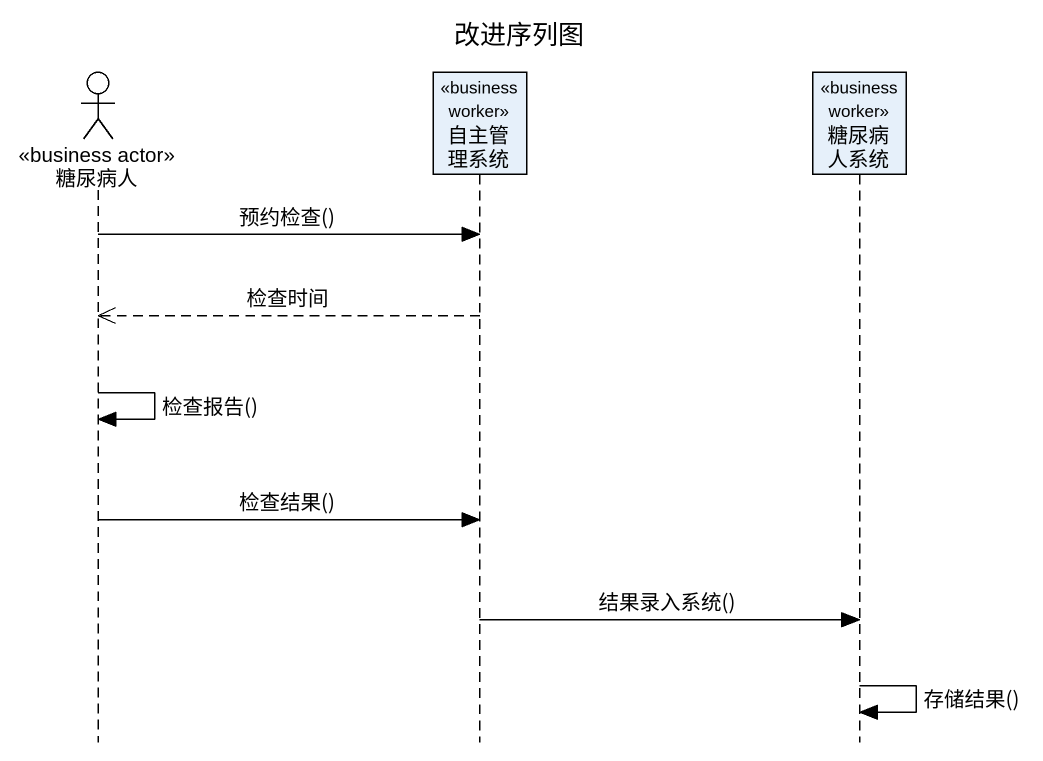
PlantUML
@startuml
title 改进序列图
hide footbox
actor 糖尿病人 <<business actor>>
participant 自主管理系统 <<business worker>>
participant 糖尿病人系统 <<business worker>>

糖尿病人 -> 自主管理系统 : 预约检查()
自主管理系统 -->> 糖尿病人 : 检查时间
糖尿病人 -> 糖尿病人 : 检查报告()
糖尿病人 -> 自主管理系统 : 检查结果()
自主管理系统 -> 糖尿病人系统 : 结果录入系统()
糖尿病人系统 -> 糖尿病人系统 : 存储结果()
@enduml
